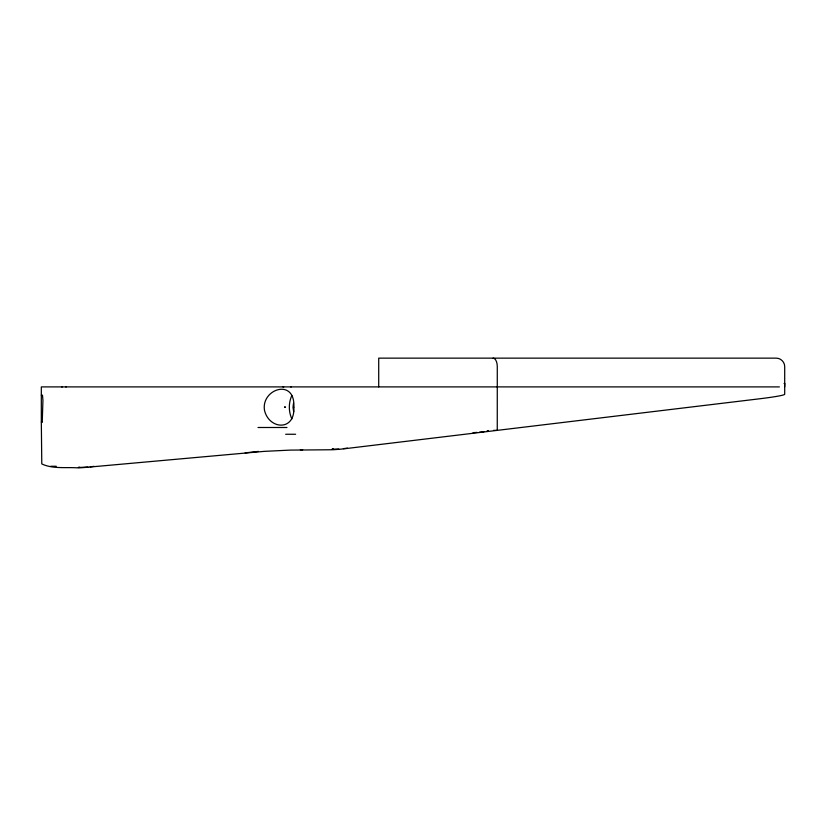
<?xml version="1.0" encoding="UTF-8"?>
<svg xmlns="http://www.w3.org/2000/svg" width="826" height="826" viewBox="0 0 826 826"><rect width="100%" height="100%" fill="white"/><g stroke="black" fill="none" stroke-linecap="round" stroke-linejoin="round"><path stroke-width="1.24" d="M41.321 395.117L42.487 395.179L42.931 400.362L42.24 422.427L41.321 421.983L41.321 386.898L779.393 386.898M293.478 403.408L293.013 407.197L293.674 411.751M291.857 395.499C288.491 402.716 288.491 411.689 291.857 418.896M290.773 386.94L291.237 386.94M79.317 467.155L78.356 467.485L87.866 467.072M258.414 451.399L245.177 452.875M333.239 448.859L332.031 449.199L338.722 449.055M487.226 431.265L488.424 430.924L487.195 430.8M94.092 466.349L90.179 466.835M347.436 448.146L343.389 448.632M483.943 431.74L479.431 432.215M61.733 386.94L62.28 386.898M477.098 432.411L473.04 432.648M56.251 466.267L50.727 466.267M302.688 449.757L300.354 449.757M66.194 386.94L65.832 386.94M258.011 427.496L286.963 427.496M493.504 430.367L497.262 430.367L497.283 366.599A8.456 4.192 -90 0 0 493.081 358.143M285.682 434.259L295.605 434.259M282.915 386.898L283.731 386.94M784.7 383.77L784.7 394.239A51.088 2.643 -5.2 0 1 759.311 398.824L344.834 448.714A9.974 0.516 -5.2 0 1 337.7 449.416L335.346 449.592A10.242 0.527 -5.2 0 1 331.123 449.757L290.122 450.108L264.062 451.378L86.523 467.33A10.16 0.527 -5.2 0 1 77.592 467.857C65.781 467.01 52.74 469.158 41.785 463.923L41.321 421.983M784.7 386.898L784.7 366.599C784.752 362.077 780.766 358.092 776.244 358.143L378.721 358.143L378.711 386.898M784.07 383.481A33.752 1.745 -5.2 0 1 784.741 383.77M293.85 407.197C295.202 431.286 269.359 429.747 264.568 410.646C260.531 389.025 295.44 377.441 293.85 407.197M284.567 407.104L285.476 407.197L284.567 407.104"/></g></svg>
